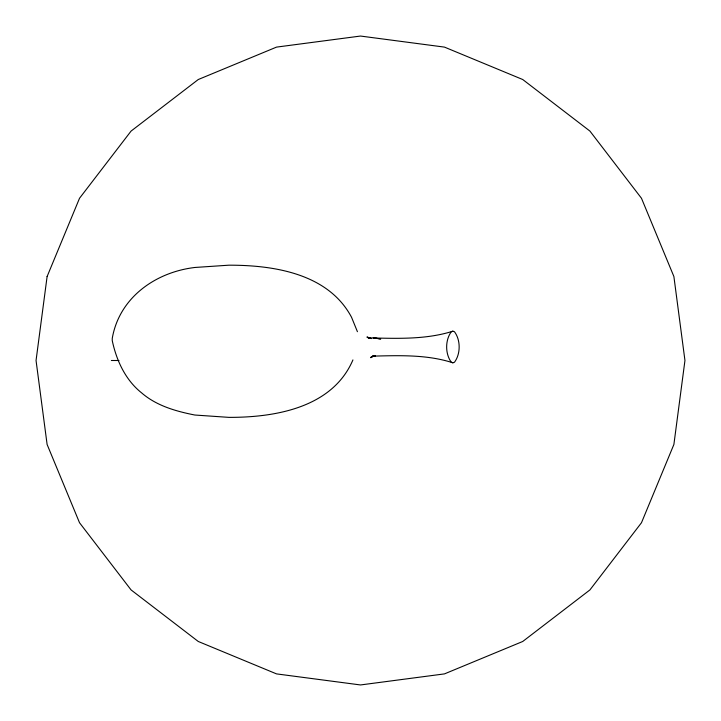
<?xml version="1.0" encoding="UTF-8"?>
<svg xmlns="http://www.w3.org/2000/svg" width="721" height="721" viewBox="0 0 721 721"><rect width="100%" height="100%" fill="white"/><g stroke="black" fill="none" stroke-linecap="round" stroke-linejoin="round"><path stroke-width="1.08" d="M352.93 359.914C332.516 407.753 275.143 417.495 228.917 417.369L194.823 415.026C175.888 411.276 156.475 405.788 141.604 392.873C125.445 380.039 116.441 360.419 112.251 340.618L112.251 338.419C119.271 297.557 155.601 272.114 194.949 267.464L228.917 265.184C273.701 265.121 328.325 273.493 351.542 317.267L357.427 331.705M373.253 355.741L370.747 357.715L373.469 355.922L371.108 356.958L375.416 355.804L373.253 356.12C399.785 355.471 427.292 354.498 452.905 362.798L454.464 362.257C460.719 353.921 460.719 340.06 454.464 331.723L452.905 331.182C425.615 339.861 396.298 338.446 368.089 337.861L370.333 338.176L366.926 337.022L371.405 338.6M452.905 331.182L451.337 331.723C445.091 340.06 445.091 353.921 451.337 362.257L452.905 362.798M111.349 360.5L118.983 360.5M47.108 276.531L36.05 360.5L47.108 444.469L79.517 522.725L131.078 589.922L198.275 641.483L276.531 673.892L360.5 684.95L444.469 673.892L522.725 641.483L589.922 589.922L641.483 522.725L673.892 444.469L684.95 360.5L673.892 276.531L641.483 198.275L589.922 131.078L522.725 79.517L444.469 47.108L360.5 36.05L276.531 47.108L198.275 79.517L131.078 131.078L79.517 198.275L47.108 276.531M375.416 338.176L373.253 337.861L380.724 338.978L375.416 338.176"/></g></svg>
